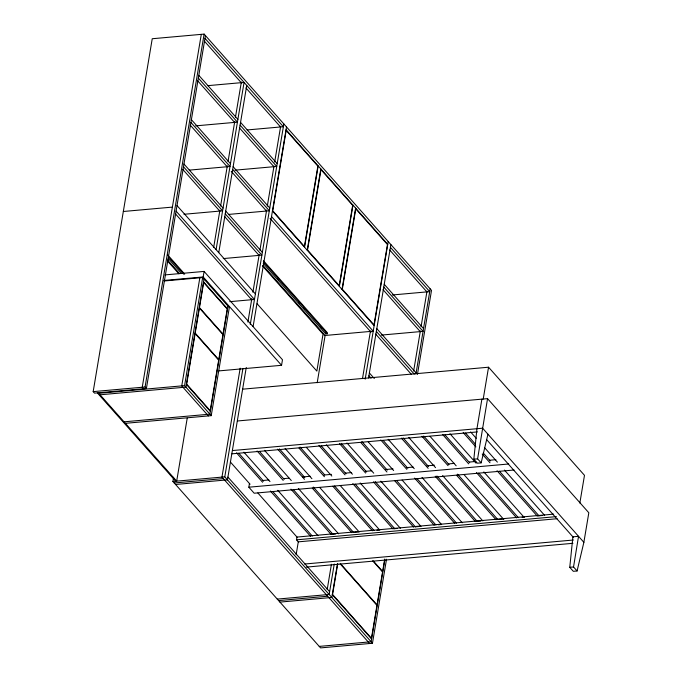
<?xml version="1.0" encoding="UTF-8"?>
<svg xmlns="http://www.w3.org/2000/svg" width="682" height="682" viewBox="0 0 682 682"><rect width="100%" height="100%" fill="white"/><g stroke="black" fill="none" stroke-linecap="round" stroke-linejoin="round"><path stroke-width="1.02" d="M487.937 434.212L481.16 462.856L477.383 463.197L473.837 459.191L476.948 428.714L481.893 399.149M577.091 570.97L573.315 571.311L569.768 567.305L572.88 536.828L578.541 536.316L573.536 566.964L577.091 570.97L583.869 542.326L588.822 512.762L487.553 398.646L237.447 420.982M481.16 462.856L477.605 458.858L487.553 398.646M205.453 35.6L146.4 388.501L94.517 393.13L93.178 391.63L152.239 38.738L204.123 34.1L431.518 290.37L417.452 374.392M201.292 34.356L142.24 387.248L143.57 388.757M146.4 388.501L145.07 387.001L204.123 34.1M199.835 277.796L181.744 385.884L208.394 415.918M125.377 423.326L211.224 415.662L184.575 385.628L202.665 277.54L164.106 280.984M219.11 370.88L281.555 365.305L203.168 276.96L204.089 271.419L164.933 274.914M203.995 279.049L185.913 387.129L100.066 394.801M386.524 559.24L372.457 643.262L320.574 647.9L172.904 481.475L173.603 477.289M213.671 247.421L219.911 210.167M220.61 205.99L227.336 165.752M228.044 161.566L234.77 121.336M235.469 117.159L241.36 81.993M187.218 418.168L176.681 481.142L98.285 392.798M216.092 249.629L244.071 82.42L207.848 85.651M218.76 252.63L246.739 85.421M227.976 306.073L209.894 414.162L124.047 421.826M211.224 415.662L229.314 307.573L202.665 277.54M240.183 368.169L221.957 477.093L369.627 643.518M247.898 322.083L251.837 298.546M252.894 292.246L259.22 254.437M259.919 250.234L266.645 210.047M267.301 206.117L274.002 166.076M274.684 162.009L280.66 126.289M372.457 643.262L224.787 476.846L242.894 368.664M250.268 324.547L283.84 123.945M246.262 367.462L227.456 479.847L175.564 484.476M253.116 326.499L286.508 126.946M514.075 470L254.173 493.214L248.836 487.204L249.459 483.512M281.555 365.305L282.476 359.755L204.089 271.419M304.564 247.216L318.17 165.922M307.232 250.226L320.83 168.923M317.198 382.747L325.109 335.476L262.954 265.426M263.482 260.746L327.445 332.833L327.292 333.754L325.783 333.89L325.936 332.969M557.134 518.721L298.29 541.84L296.517 539.837L296.977 537.066L553.699 514.134M339.355 286.423L352.961 205.129M296.133 554.739L298.349 541.491M342.023 289.432L355.62 208.138M327.207 589.47L331.426 564.261M362.492 378.629L370.445 331.094M334.257 564.005L329.159 594.465L277.276 599.103M365.185 379.158L388.211 241.564M337.445 563.861L331.819 597.466L279.935 602.104M368.553 377.956L390.88 244.574M337.752 563.596L332.586 594.482L371.451 638.284L376.958 605.335L340.216 563.929M413.642 371.042L420.359 330.906M421.058 326.729L427 291.205M384.699 559.104L382.628 571.456L373.446 561.107M384.836 559.845L371.127 641.762L319.244 646.4M415.943 373.941L430.18 288.87M483.223 399.038L488.551 367.214L242.639 389.175M579.845 503.043L584.483 475.328L488.551 367.214M195.632 125.872L237.43 122.146L198.343 78.098M247.148 129.955L283.38 126.716L204.992 38.371M189.264 170.125L230.005 166.485L190.926 122.445M234.94 170.176L276.73 166.442L240.09 125.147M123.331 211.488L172.384 207.106M183.952 214.284L222.588 210.832L183.501 166.783M228.572 214.421L269.313 210.781L232.673 169.486M223.253 258.58L261.888 255.128L225.248 213.833M164.004 280.455L203.168 276.96M229.723 301.683L254.471 299.466L176.084 211.13M392.448 294.965L429.72 291.64L390.411 247.344M324.163 335.561L373.216 331.179L271.513 216.561M381.281 335.092L423.07 331.358L383.77 287.062M93.178 391.63L145.07 387.001M98.728 393.301L184.575 385.628M232.502 450.546L482.609 428.202L583.869 542.326M231.991 453.828L477.494 431.902M172.904 481.475L224.787 476.846M174.234 482.975L223.287 478.594M473.837 459.191L477.605 458.858M262.493 480.529L268.861 479.958M283.712 478.628L289.015 478.159M302.808 476.923L310.233 476.266M324.027 475.03L331.452 474.365M345.245 473.138L351.605 472.566M365.399 471.339L371.758 470.768M385.552 469.531L392.977 468.875M406.77 467.639L413.13 467.076M426.923 465.84L434.349 465.175M448.142 463.948L454.51 463.376M469.361 462.046L475.721 461.484M489.514 460.248L495.882 459.685M248.836 487.204L508.738 463.99M331.333 534.338L335.57 533.963M354.649 532.258L358.885 531.875M376.907 530.272L379.03 530.076M393.864 528.755L397.043 528.473M415.065 526.862L419.302 526.478M438.381 524.782L441.561 524.492M476.539 521.372L480.784 520.988M498.798 519.386L504.1 518.908M522.122 517.297L524.236 517.109M538.021 515.882L542.258 515.498M296.517 539.837L556.418 516.624M304.641 564.023L573.426 540.016M306.244 567.117L572.923 543.307M569.768 567.305L573.536 566.964M278.606 600.603L327.658 596.221M286.039 129.716L387.751 244.335M204.25 40.988L241.709 83.195M245.946 87.969L280.549 126.971M389.686 249.97L426.889 291.887M198.803 75.327L237.89 119.376M240.558 122.376L277.199 163.671M384.23 284.292L423.539 328.588M197.61 80.706L234.599 122.393M239.373 127.781L273.9 166.689M383.045 289.688L420.24 331.614M486.795 439.805L573.289 537.28M470.58 431.919L476.224 438.279M484.689 447.818L497.391 462.132M504.441 470.077L544.645 515.387M191.386 119.665L230.465 163.714M233.133 166.715L269.774 208.01M272.442 211.011L374.145 325.638M376.814 328.639L416.114 372.935M376.345 331.409L414.247 374.12M465.61 433.121L475.482 444.246M483.24 452.993L490.298 460.947M499.463 471.279L538.968 515.797M190.184 125.053L227.174 166.74M231.249 171.327L266.483 211.036M375.62 334.035L411.417 374.375M463.18 432.584L475.883 446.889M482.225 454.05L489.983 462.788M497.042 470.742L537.246 516.052M270.098 218.402L371.017 332.134M449.975 433.761L476.07 463.172M483.836 471.918L524.04 517.229M444.996 434.963L469.685 462.788M478.858 473.12L518.354 517.638M442.575 434.425L468.67 463.837M476.428 472.583L516.641 517.894M430.069 436.395L456.173 465.815M463.931 474.553L503.435 519.07M183.961 164.012L223.048 208.061M225.716 211.062L262.357 252.357M369.388 372.977L374.299 378.519M423.684 436.003L449.08 464.621M457.545 474.161L497.749 519.479M368.928 375.748L371.034 378.126M421.962 436.267L448.065 465.678M456.531 475.218L496.027 519.735M182.767 169.4L219.757 211.079M224.531 216.467L259.058 255.375M263.329 261.666L327.292 333.754M277.438 278.307L278.844 279.893M298.52 302.075L299.927 303.661M303.447 307.616L304.854 309.202M320.318 326.635L321.716 328.213M263.218 263.388L325.783 333.89M262.579 266.014L323.029 334.137L316.849 371.093L257.097 303.754M408.757 437.443L435.559 467.656M442.618 475.601L482.822 520.912M403.079 437.844L428.467 466.462M436.932 476.002L477.144 521.312M401.357 438.108L428.16 468.312M435.218 476.266L475.422 521.577M388.152 439.285L414.247 468.696M422.005 477.443L462.217 522.753M177.005 205.58L255.4 293.925M383.173 440.487L407.862 468.304M417.034 478.636L456.531 523.154M380.744 439.941L406.847 469.361M414.605 478.099L454.809 523.418M175.368 213.764L251.641 299.722M368.246 441.919L393.642 470.537M402.107 480.077L441.604 524.594M361.861 441.527L387.257 470.145M396.421 480.478L435.926 524.995M360.846 442.584L386.941 471.995M394.699 480.742L434.204 525.259M346.933 442.968L373.736 473.172M380.786 481.125L420.999 526.436M203.534 281.819L227.515 308.844M341.247 443.368L366.643 471.987M375.109 481.526L415.312 526.836M339.534 443.624L365.629 473.044M373.386 481.782L413.599 527.092M167.798 255.034L184.694 274.07M168.343 256.747L183.833 274.198M168.249 258.469L181.617 273.542M167.516 259.995L179.519 273.525M167.602 261.095L178.863 273.789M326.32 444.809L352.423 474.22M360.181 482.967L400.385 528.277M321.35 446.002L346.038 473.828M355.203 484.16L394.708 528.678M318.92 445.465L345.024 474.877M352.782 483.623L392.985 528.934M306.423 447.443L331.81 476.062M340.275 485.601L379.78 530.119M300.029 447.051L324.717 474.877M334.598 486.002L374.094 530.519M299.014 448.1L324.41 476.718M332.876 486.257L372.381 530.775M285.11 448.483L311.913 478.696M319.67 487.442L359.175 531.96M279.424 448.892L304.82 477.511M313.285 487.05L353.489 532.361M277.702 449.148L304.513 479.352M312.271 488.099L351.767 532.616M372.662 560.774L382.551 571.917L377.035 604.866L340.301 563.46M264.497 450.325L291.299 480.537M298.358 488.483L338.562 533.801M259.518 451.527L284.206 479.352M293.379 489.685L332.884 534.202M257.097 450.99L283.192 480.401M290.958 489.147L331.162 534.458M186.374 384.358L210.354 411.391M243.892 452.166L269.987 481.586M277.745 490.324L317.957 535.634M238.913 453.368L263.602 481.194M272.774 491.526L312.271 536.043M236.483 452.831L262.587 482.242M270.345 490.989L310.549 536.299M230.337 461.961L250.081 484.22M257.847 492.958L297.343 537.476M227.916 477.076L329.619 591.695M332.287 594.695L371.596 638.991M97.347 392.883L175.734 481.219M195.137 333.566L186.672 384.145L210.209 410.675L218.675 360.096L195.137 333.566M199.408 308.051L195.214 333.106L218.752 359.636L222.946 334.581L199.408 308.051M203.679 282.527L199.485 307.591L223.023 334.112L227.217 309.057L203.679 282.527M286.184 130.433L272.74 210.806L304.419 246.509L317.872 166.135L286.184 130.433M320.975 169.639L307.531 250.013L339.21 285.715L352.662 205.342L320.975 169.639M355.765 208.845L342.321 289.219L374 324.922L387.453 244.548L355.765 208.845"/></g></svg>
